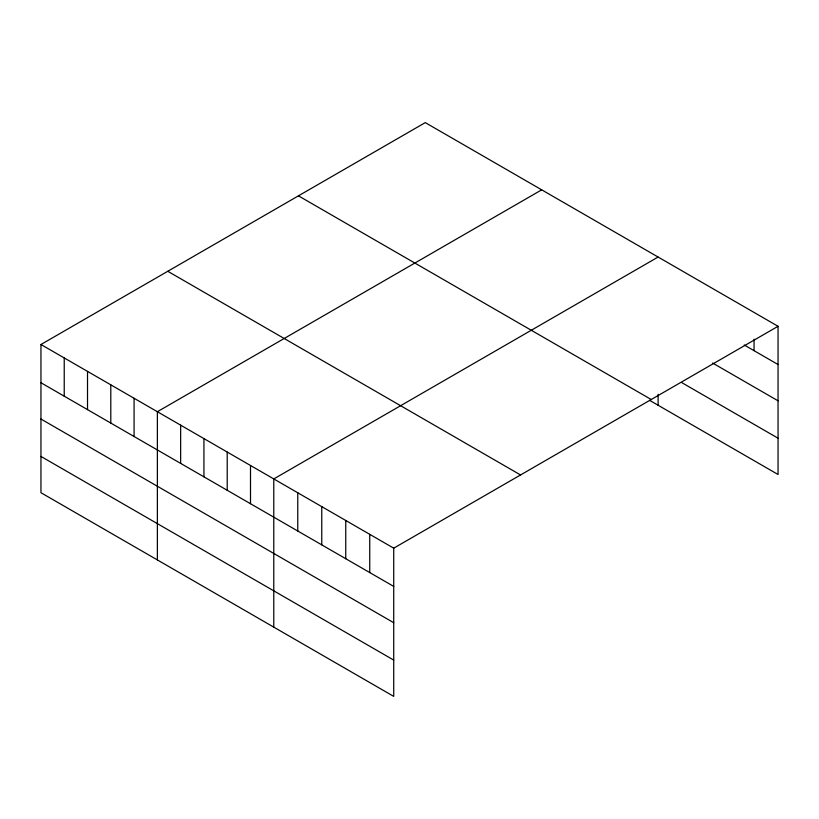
<?xml version="1.0" encoding="UTF-8"?>
<svg xmlns="http://www.w3.org/2000/svg" width="819" height="819" viewBox="0 0 819 819"><rect width="100%" height="100%" fill="white"/><g stroke="black" fill="none" stroke-linecap="round" stroke-linejoin="round"><path stroke-width="1.23" d="M40.95 344.502L393.724 548.177L393.724 696.385L40.95 492.71L40.95 344.502L425.276 122.615L778.05 326.29L778.05 474.498L649.641 400.358M541.687 189.834L157.371 411.711L157.371 559.92M658.107 257.043L273.781 478.931L273.781 627.139M393.724 548.177L778.05 326.29M744.246 345.004L778.05 364.527M712.622 363.042L778.05 400.819M682.094 382.811L778.05 438.206M298.444 195.843L651.228 399.508M167.772 271.284L520.556 474.959M40.95 382.739L393.724 586.414M40.95 419.031L393.724 622.706M40.95 456.418L393.724 660.094M754.064 339.199L754.064 350.675M658.107 394.359L658.107 405.251M369.738 534.326L369.738 572.563M345.751 520.474L345.751 558.712M321.765 506.623L321.765 544.86M297.768 492.782L297.768 531.009M250.501 465.489L250.501 503.716M227.211 452.047L227.211 490.274M203.931 438.605L203.931 476.832M180.651 425.163L180.651 463.39M134.081 398.269L134.081 436.507M110.8 384.828L110.8 423.065M87.52 371.386L87.52 409.623M64.23 357.944L64.23 396.181"/></g></svg>
